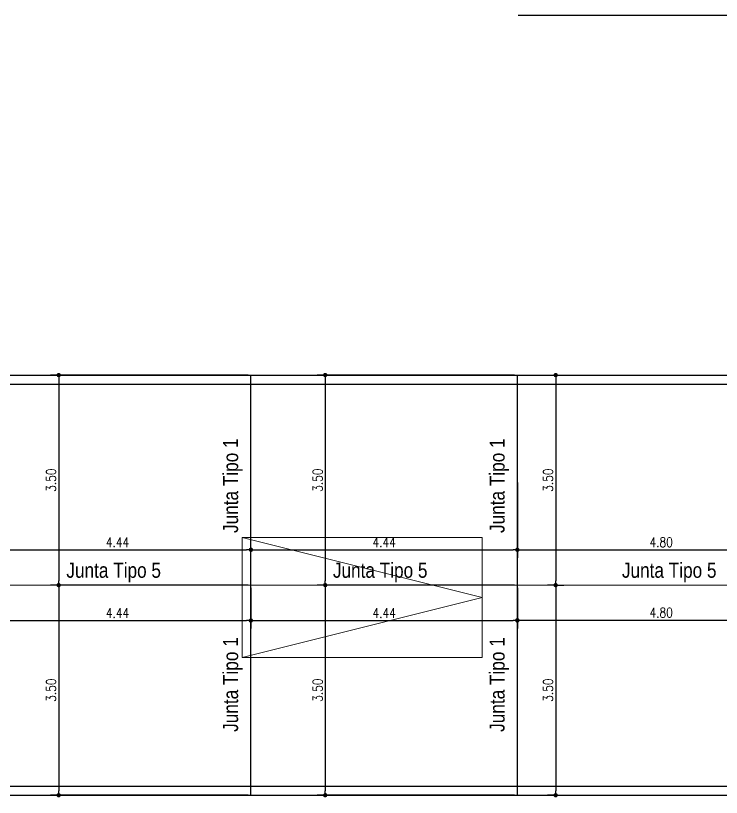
# Model space of a CAD drawing. Header units: millimetres. Extents: x 28448 to 57563, y -116865 to -58388.
# Drawn here: x 28702.22 to 28713.98, y -58461.55 to -58448.52 of the extents above; entities that cross this region are included whole.
import ezdxf

# ---------------------------------------------------------------- set-up
doc = ezdxf.new("R2010")
doc.units = ezdxf.units.MM
doc.header["$PDMODE"] = 35
doc.header["$PDSIZE"] = 0.5
doc.layers.get('DEFPOINTS').update_dxf_attribs({"color": 252, "lineweight": 5})
doc.layers.add('-PA-Nivel Cero', color=251, linetype='Continuous')
doc.layers.add('Proyecto de Pavimento', color=4, linetype='Continuous')
doc.layers.add('-VC-Techos', color=251, linetype='Continuous', lineweight=13)
doc.styles.add('Angosta', font='romans.shx', dxfattribs={"width": 0.8})
doc.styles.add('ARIAL', font='ARIALN.TTF')
doc.dimstyles.new('JC_1@100', dxfattribs={"dimscale": 0.9, "dimtxt": 0.18, "dimasz": 0.08, "dimexe": 0.15, "dimexo": 0.05, "dimgap": 0.05, "dimtad": 1, "dimzin": 1, "dimdsep": 46, "dimtxsty": 'Angosta', "dimblk1": 'DOT', "dimblk2": 'DOT', "dimsah": 1, "dimcen": 0.09, "dimclrd": 2, "dimclre": 1, "dimclrt": 3, "dimaunit": 1, "dimadec": 3, "dimazin": 0, "dimtfac": 1.8, "dimtmove": 2, "dimatfit": 3, "dimldrblk": 'DOT', "dimfxl": 0.15, "dimtolj": 1, "dimtzin": 0, "dimarcsym": 0})

# ---------------------------------------------------------------- blocks, each defined once
blk = doc.blocks.new('A$C425A0BF6')
at = {"layer": '-VC-Techos', "color": 6, "linetype": 'Continuous'}
for p, q in [((0, 4), (2, 4)), ((0, 0), (0, 4)), ((0, 0), (1, 4)), ((1, 4), (2, 0)), ((2, 4), (2, 0)), ((2, 0), (0, 0))]:
    blk.add_line(p, q, dxfattribs=at)
blk = doc.blocks.new('_Dot')
at = {"color": 0, "linetype": 'ByBlock', "lineweight": -2}
blk.add_line((-0.5, 0), (-1, 0), dxfattribs=at)
at = {"color": 0, "linetype": 'ByBlock', "const_width": 0.5}
blk.add_lwpolyline([(-0.25, 0, 1), (0.25, 0, 1)], format="xyb", close=True, dxfattribs=at)
blk = doc.blocks.new('*D220')
at = {"layer": 'DEFPOINTS', "color": 0, "transparency": 16777216}
for p in [(28706.141, -58457.422), (28701.7, -58458.012, -499.792), (28706.141, -58458.011)]:
    blk.add_point(p, dxfattribs=at)
at = {"layer": 'Proyecto de Pavimento', "color": 1, "lineweight": -2, "transparency": 16777216}
for p, q in [((28701.7, -58457.967), (28701.7, -58457.287)), ((28706.141, -58457.966), (28706.141, -58457.287))]:
    blk.add_line(p, q, dxfattribs=at)
at = {"layer": 'Proyecto de Pavimento', "color": 2, "lineweight": -2, "transparency": 16777216}
blk.add_line((28701.772, -58457.422), (28706.069, -58457.422), dxfattribs=at)
at = {"layer": 'Proyecto de Pavimento', "color": 2, "lineweight": -2, "transparency": 16777216, "xscale": 0.072, "yscale": 0.072, "zscale": 0.072, "rotation": 180}
blk.add_blockref('_Dot', (28701.7, -58457.422), dxfattribs=at)
at = {"layer": 'Proyecto de Pavimento', "color": 2, "lineweight": -2, "transparency": 16777216, "xscale": 0.072, "yscale": 0.072, "zscale": 0.072}
blk.add_blockref('_Dot', (28706.141, -58457.422), dxfattribs=at)
at = {"layer": 'Proyecto de Pavimento', "color": 3, "transparency": 16777216, "insert": (28703.92, -58457.296), "char_height": 0.162, "attachment_point": 5, "style": 'Angosta'}
blk.add_mtext('\\A1;4.44', dxfattribs=at)
blk = doc.blocks.new('*D221')
at = {"layer": 'DEFPOINTS', "color": 0, "transparency": 16777216}
for p in [(28706.14, -58454.511), (28702.938, -58458.011), (28706.141, -58458.011)]:
    blk.add_point(p, dxfattribs=at)
at = {"layer": 'Proyecto de Pavimento', "color": 1, "lineweight": -2, "transparency": 16777216}
for p, q in [((28706.095, -58454.511), (28702.803, -58454.511)), ((28706.096, -58458.011), (28702.803, -58458.011))]:
    blk.add_line(p, q, dxfattribs=at)
at = {"layer": 'Proyecto de Pavimento', "color": 2, "lineweight": -2, "transparency": 16777216}
blk.add_line((28702.938, -58454.583), (28702.938, -58457.939), dxfattribs=at)
at = {"layer": 'Proyecto de Pavimento', "color": 2, "lineweight": -2, "transparency": 16777216, "xscale": 0.072, "yscale": 0.072, "zscale": 0.072}
for p, rotation in [((28702.938, -58454.511), 90), ((28702.938, -58458.011), 270)]:
    blk.add_blockref('_Dot', p, dxfattribs=dict(at, rotation=rotation))
at = {"layer": 'Proyecto de Pavimento', "color": 3, "transparency": 16777216, "insert": (28702.812, -58456.261), "char_height": 0.162, "attachment_point": 5, "rotation": 90, "style": 'Angosta'}
blk.add_mtext('\\A1;3.50', dxfattribs=at)
blk = doc.blocks.new('*D222')
at = {"layer": 'DEFPOINTS', "color": 0, "transparency": 16777216}
for p in [(28706.141, -58458.011), (28702.938, -58461.511), (28706.141, -58461.511)]:
    blk.add_point(p, dxfattribs=at)
at = {"layer": 'Proyecto de Pavimento', "color": 1, "lineweight": -2, "transparency": 16777216}
for p, q in [((28706.096, -58458.011), (28702.803, -58458.011)), ((28706.096, -58461.511), (28702.803, -58461.511))]:
    blk.add_line(p, q, dxfattribs=at)
at = {"layer": 'Proyecto de Pavimento', "color": 2, "lineweight": -2, "transparency": 16777216}
blk.add_line((28702.938, -58458.083), (28702.938, -58461.439), dxfattribs=at)
at = {"layer": 'Proyecto de Pavimento', "color": 2, "lineweight": -2, "transparency": 16777216, "xscale": 0.072, "yscale": 0.072, "zscale": 0.072}
for p, rotation in [((28702.938, -58458.011), 90), ((28702.938, -58461.511), 270)]:
    blk.add_blockref('_Dot', p, dxfattribs=dict(at, rotation=rotation))
at = {"layer": 'Proyecto de Pavimento', "color": 3, "transparency": 16777216, "insert": (28702.812, -58459.761), "char_height": 0.162, "attachment_point": 5, "rotation": 90, "style": 'Angosta'}
blk.add_mtext('\\A1;3.50', dxfattribs=at)
blk = doc.blocks.new('*D223')
at = {"layer": 'DEFPOINTS', "color": 0, "transparency": 16777216}
for p in [(28706.141, -58458.011), (28706.141, -58458.601), (28701.699, -58459.662)]:
    blk.add_point(p, dxfattribs=at)
at = {"layer": 'Proyecto de Pavimento', "color": 1, "lineweight": -2, "transparency": 16777216}
for p, q in [((28706.141, -58458.056), (28706.141, -58458.736)), ((28701.699, -58459.617), (28701.699, -58458.466))]:
    blk.add_line(p, q, dxfattribs=at)
at = {"layer": 'Proyecto de Pavimento', "color": 2, "lineweight": -2, "transparency": 16777216}
blk.add_line((28701.771, -58458.601), (28706.069, -58458.601), dxfattribs=at)
at = {"layer": 'Proyecto de Pavimento', "color": 2, "lineweight": -2, "transparency": 16777216, "xscale": 0.072, "yscale": 0.072, "zscale": 0.072, "rotation": 180}
blk.add_blockref('_Dot', (28701.699, -58458.601), dxfattribs=at)
at = {"layer": 'Proyecto de Pavimento', "color": 2, "lineweight": -2, "transparency": 16777216, "xscale": 0.072, "yscale": 0.072, "zscale": 0.072}
blk.add_blockref('_Dot', (28706.141, -58458.601), dxfattribs=at)
at = {"layer": 'Proyecto de Pavimento', "color": 3, "transparency": 16777216, "insert": (28703.92, -58458.475), "char_height": 0.162, "attachment_point": 5, "style": 'Angosta'}
blk.add_mtext('\\A1;4.44', dxfattribs=at)
blk = doc.blocks.new('*D224')
at = {"layer": 'DEFPOINTS', "color": 0, "transparency": 16777216}
for p in [(28710.582, -58457.422), (28706.142, -58458.012, -499.792), (28710.582, -58458.011)]:
    blk.add_point(p, dxfattribs=at)
at = {"layer": 'Proyecto de Pavimento', "color": 1, "lineweight": -2, "transparency": 16777216}
for p, q in [((28706.142, -58457.967), (28706.142, -58457.287)), ((28710.582, -58457.966), (28710.582, -58457.287))]:
    blk.add_line(p, q, dxfattribs=at)
at = {"layer": 'Proyecto de Pavimento', "color": 2, "lineweight": -2, "transparency": 16777216}
blk.add_line((28706.214, -58457.422), (28710.51, -58457.422), dxfattribs=at)
at = {"layer": 'Proyecto de Pavimento', "color": 2, "lineweight": -2, "transparency": 16777216, "xscale": 0.072, "yscale": 0.072, "zscale": 0.072, "rotation": 180}
blk.add_blockref('_Dot', (28706.142, -58457.422), dxfattribs=at)
at = {"layer": 'Proyecto de Pavimento', "color": 2, "lineweight": -2, "transparency": 16777216, "xscale": 0.072, "yscale": 0.072, "zscale": 0.072}
blk.add_blockref('_Dot', (28710.582, -58457.422), dxfattribs=at)
at = {"layer": 'Proyecto de Pavimento', "color": 3, "transparency": 16777216, "insert": (28708.362, -58457.296), "char_height": 0.162, "attachment_point": 5, "style": 'Angosta'}
blk.add_mtext('\\A1;4.44', dxfattribs=at)
blk = doc.blocks.new('*D225')
at = {"layer": 'DEFPOINTS', "color": 0, "transparency": 16777216}
for p in [(28710.582, -58454.511), (28707.38, -58458.011), (28710.582, -58458.011)]:
    blk.add_point(p, dxfattribs=at)
at = {"layer": 'Proyecto de Pavimento', "color": 1, "lineweight": -2, "transparency": 16777216}
for p, q in [((28710.537, -58454.511), (28707.245, -58454.511)), ((28710.537, -58458.011), (28707.245, -58458.011))]:
    blk.add_line(p, q, dxfattribs=at)
at = {"layer": 'Proyecto de Pavimento', "color": 2, "lineweight": -2, "transparency": 16777216}
blk.add_line((28707.38, -58454.583), (28707.38, -58457.939), dxfattribs=at)
at = {"layer": 'Proyecto de Pavimento', "color": 2, "lineweight": -2, "transparency": 16777216, "xscale": 0.072, "yscale": 0.072, "zscale": 0.072}
for p, rotation in [((28707.38, -58454.511), 90), ((28707.38, -58458.011), 270)]:
    blk.add_blockref('_Dot', p, dxfattribs=dict(at, rotation=rotation))
at = {"layer": 'Proyecto de Pavimento', "color": 3, "transparency": 16777216, "insert": (28707.254, -58456.261), "char_height": 0.162, "attachment_point": 5, "rotation": 90, "style": 'Angosta'}
blk.add_mtext('\\A1;3.50', dxfattribs=at)
blk = doc.blocks.new('*D226')
at = {"layer": 'DEFPOINTS', "color": 0, "transparency": 16777216}
for p in [(28710.582, -58458.011), (28707.38, -58461.511), (28710.582, -58461.511)]:
    blk.add_point(p, dxfattribs=at)
at = {"layer": 'Proyecto de Pavimento', "color": 1, "lineweight": -2, "transparency": 16777216}
for p, q in [((28710.537, -58458.011), (28707.245, -58458.011)), ((28710.537, -58461.511), (28707.245, -58461.511))]:
    blk.add_line(p, q, dxfattribs=at)
at = {"layer": 'Proyecto de Pavimento', "color": 2, "lineweight": -2, "transparency": 16777216}
blk.add_line((28707.38, -58458.083), (28707.38, -58461.439), dxfattribs=at)
at = {"layer": 'Proyecto de Pavimento', "color": 2, "lineweight": -2, "transparency": 16777216, "xscale": 0.072, "yscale": 0.072, "zscale": 0.072}
for p, rotation in [((28707.38, -58458.011), 90), ((28707.38, -58461.511), 270)]:
    blk.add_blockref('_Dot', p, dxfattribs=dict(at, rotation=rotation))
at = {"layer": 'Proyecto de Pavimento', "color": 3, "transparency": 16777216, "insert": (28707.254, -58459.761), "char_height": 0.162, "attachment_point": 5, "rotation": 90, "style": 'Angosta'}
blk.add_mtext('\\A1;3.50', dxfattribs=at)
blk = doc.blocks.new('*D227')
at = {"layer": 'DEFPOINTS', "color": 0, "transparency": 16777216}
for p in [(28710.582, -58458.011), (28710.582, -58458.601), (28706.141, -58459.661)]:
    blk.add_point(p, dxfattribs=at)
at = {"layer": 'Proyecto de Pavimento', "color": 1, "lineweight": -2, "transparency": 16777216}
for p, q in [((28710.582, -58458.056), (28710.582, -58458.736)), ((28706.141, -58459.616), (28706.141, -58458.466))]:
    blk.add_line(p, q, dxfattribs=at)
at = {"layer": 'Proyecto de Pavimento', "color": 2, "lineweight": -2, "transparency": 16777216}
blk.add_line((28706.213, -58458.601), (28710.51, -58458.601), dxfattribs=at)
at = {"layer": 'Proyecto de Pavimento', "color": 2, "lineweight": -2, "transparency": 16777216, "xscale": 0.072, "yscale": 0.072, "zscale": 0.072, "rotation": 180}
blk.add_blockref('_Dot', (28706.141, -58458.601), dxfattribs=at)
at = {"layer": 'Proyecto de Pavimento', "color": 2, "lineweight": -2, "transparency": 16777216, "xscale": 0.072, "yscale": 0.072, "zscale": 0.072}
blk.add_blockref('_Dot', (28710.582, -58458.601), dxfattribs=at)
at = {"layer": 'Proyecto de Pavimento', "color": 3, "transparency": 16777216, "insert": (28708.361, -58458.475), "char_height": 0.162, "attachment_point": 5, "style": 'Angosta'}
blk.add_mtext('\\A1;4.44', dxfattribs=at)
blk = doc.blocks.new('*D228')
at = {"layer": 'DEFPOINTS', "color": 0, "transparency": 16777216}
for p in [(28710.582, -58456.258), (28715.379, -58456.258), (28715.379, -58457.422)]:
    blk.add_point(p, dxfattribs=at)
at = {"layer": 'Proyecto de Pavimento', "color": 1, "lineweight": -2, "transparency": 16777216}
for p, q in [((28710.582, -58456.303), (28710.582, -58457.557)), ((28715.379, -58456.303), (28715.379, -58457.557))]:
    blk.add_line(p, q, dxfattribs=at)
at = {"layer": 'Proyecto de Pavimento', "color": 2, "lineweight": -2, "transparency": 16777216}
blk.add_line((28710.654, -58457.422), (28715.307, -58457.422), dxfattribs=at)
at = {"layer": 'Proyecto de Pavimento', "color": 2, "lineweight": -2, "transparency": 16777216, "xscale": 0.072, "yscale": 0.072, "zscale": 0.072, "rotation": 180}
blk.add_blockref('_Dot', (28710.582, -58457.422), dxfattribs=at)
at = {"layer": 'Proyecto de Pavimento', "color": 2, "lineweight": -2, "transparency": 16777216, "xscale": 0.072, "yscale": 0.072, "zscale": 0.072}
blk.add_blockref('_Dot', (28715.379, -58457.422), dxfattribs=at)
at = {"layer": 'Proyecto de Pavimento', "color": 3, "transparency": 16777216, "insert": (28712.981, -58457.296), "char_height": 0.162, "attachment_point": 5, "style": 'Angosta'}
blk.add_mtext('\\A1;4.80', dxfattribs=at)
blk = doc.blocks.new('*D229')
at = {"layer": 'DEFPOINTS', "color": 0, "transparency": 16777216}
for p in [(28710.582, -58458.595), (28715.379, -58458.595), (28715.379, -58459.185)]:
    blk.add_point(p, dxfattribs=at)
at = {"layer": 'Proyecto de Pavimento', "color": 1, "lineweight": -2, "transparency": 16777216}
for p, q in [((28710.582, -58458.55), (28710.582, -58458.46)), ((28715.379, -58459.14), (28715.379, -58458.46))]:
    blk.add_line(p, q, dxfattribs=at)
at = {"layer": 'Proyecto de Pavimento', "color": 2, "lineweight": -2, "transparency": 16777216}
blk.add_line((28710.654, -58458.595), (28715.307, -58458.595), dxfattribs=at)
at = {"layer": 'Proyecto de Pavimento', "color": 2, "lineweight": -2, "transparency": 16777216, "xscale": 0.072, "yscale": 0.072, "zscale": 0.072, "rotation": 180}
blk.add_blockref('_Dot', (28710.582, -58458.595), dxfattribs=at)
at = {"layer": 'Proyecto de Pavimento', "color": 2, "lineweight": -2, "transparency": 16777216, "xscale": 0.072, "yscale": 0.072, "zscale": 0.072}
blk.add_blockref('_Dot', (28715.379, -58458.595), dxfattribs=at)
at = {"layer": 'Proyecto de Pavimento', "color": 3, "transparency": 16777216, "insert": (28712.981, -58458.469), "char_height": 0.162, "attachment_point": 5, "style": 'Angosta'}
blk.add_mtext('\\A1;4.80', dxfattribs=at)
blk = doc.blocks.new('*D230')
at = {"layer": 'DEFPOINTS', "color": 0, "transparency": 16777216}
for p in [(28711.184, -58454.511), (28711.184, -58458.011), (28711.221, -58458.011)]:
    blk.add_point(p, dxfattribs=at)
at = {"layer": 'Proyecto de Pavimento', "color": 2, "lineweight": -2, "transparency": 16777216}
blk.add_line((28711.221, -58454.583), (28711.221, -58457.939), dxfattribs=at)
at = {"layer": 'Proyecto de Pavimento', "color": 1, "lineweight": -2, "transparency": 16777216}
for p, q in [((28711.229, -58454.511), (28711.356, -58454.511)), ((28711.229, -58458.011), (28711.356, -58458.011))]:
    blk.add_line(p, q, dxfattribs=at)
at = {"layer": 'Proyecto de Pavimento', "color": 2, "lineweight": -2, "transparency": 16777216, "xscale": 0.072, "yscale": 0.072, "zscale": 0.072}
for p, rotation in [((28711.221, -58454.511), 90), ((28711.221, -58458.011), 270)]:
    blk.add_blockref('_Dot', p, dxfattribs=dict(at, rotation=rotation))
at = {"layer": 'Proyecto de Pavimento', "color": 3, "transparency": 16777216, "insert": (28711.095, -58456.261), "char_height": 0.162, "attachment_point": 5, "rotation": 90, "style": 'Angosta'}
blk.add_mtext('\\A1;3.50', dxfattribs=at)
blk = doc.blocks.new('*D231')
at = {"layer": 'DEFPOINTS', "color": 0, "transparency": 16777216}
for p in [(28711.239, -58458.011), (28711.221, -58461.511), (28711.239, -58461.511)]:
    blk.add_point(p, dxfattribs=at)
at = {"layer": 'Proyecto de Pavimento', "color": 1, "lineweight": -2, "transparency": 16777216}
for p, q in [((28711.194, -58458.011), (28711.086, -58458.011)), ((28711.194, -58461.511), (28711.086, -58461.511))]:
    blk.add_line(p, q, dxfattribs=at)
at = {"layer": 'Proyecto de Pavimento', "color": 2, "lineweight": -2, "transparency": 16777216}
blk.add_line((28711.221, -58458.083), (28711.221, -58461.439), dxfattribs=at)
at = {"layer": 'Proyecto de Pavimento', "color": 2, "lineweight": -2, "transparency": 16777216, "xscale": 0.072, "yscale": 0.072, "zscale": 0.072}
for p, rotation in [((28711.221, -58458.011), 90), ((28711.221, -58461.511), 270)]:
    blk.add_blockref('_Dot', p, dxfattribs=dict(at, rotation=rotation))
at = {"layer": 'Proyecto de Pavimento', "color": 3, "transparency": 16777216, "insert": (28711.095, -58459.761), "char_height": 0.162, "attachment_point": 5, "rotation": 90, "style": 'Angosta'}
blk.add_mtext('\\A1;3.50', dxfattribs=at)

msp = doc.modelspace()

# ---------------------------------------------------------------- linework, layer by layer
at = {"layer": '-PA-Nivel Cero'}
msp.add_line((28769.2412, -58448.5229), (28710.5953, -58448.5229), dxfattribs=at)
at = {"layer": 'Proyecto de Pavimento'}
for p, q in [((28549.0449, -58454.5155), (28715.0865, -58454.511)), ((28549.2307, -58454.6655), (28714.9376, -58454.661)), ((28549.2307, -58461.3655), (28715.0848, -58461.361)), ((28549.2307, -58461.5155), (28715.0867, -58461.511))]:
    msp.add_line(p, q, dxfattribs=at)
at = {"layer": 'Proyecto de Pavimento', "color": 3}
for points in [[(28706.1406, -58461.5112), (28706.1404, -58454.5112)], [(28710.5824, -58461.5111), (28710.5822, -58454.5111)]]:
    msp.add_lwpolyline(points, dxfattribs=at)
at = {"layer": 'Proyecto de Pavimento', "color": 7}
msp.add_lwpolyline([(28715.0548, -58458.011), (28537.3524, -58458.0159)], dxfattribs=at)
at = {"layer": 'Proyecto de Pavimento'}
msp.add_lwpolyline([(28537.3525, -58461.5158), (28549.0449, -58461.5155), (28715.0242, -58461.511)], dxfattribs=at)

# ---------------------------------------------------------------- block references
at = {"layer": '-VC-Techos', "color": 6, "linetype": 'Continuous', "xscale": -1, "rotation": 270.0015595830221}
for p in [(28705.9947, -58459.2166, -499.7933), (28705.9947, -58459.2166, -499.7917)]:
    msp.add_blockref('A$C425A0BF6', p, dxfattribs=at)

# ---------------------------------------------------------------- texts
at = {"layer": 'Proyecto de Pavimento', "color": 0, "style": 'ARIAL'}
for p in [(28705.9282, -58457.1425), (28710.37, -58457.1424), (28705.9282, -58460.4557), (28710.37, -58460.4556)]:
    msp.add_text('Junta Tipo 1', height=0.25, rotation=90, dxfattribs=at).set_placement(p)
for p in [(28703.0664, -58457.8889), (28707.5081, -58457.8888), (28712.3249, -58457.8887)]:
    msp.add_text('Junta Tipo 5', height=0.25, dxfattribs=at).set_placement(p)

# ---------------------------------------------------------------- dimensions: what is measured, and where the dimension line sits
at = {"layer": 'Proyecto de Pavimento'}
for base, p1, p2, picture, middle in [((28702.9383, -58458.0113), (28706.1404, -58454.5112), (28706.1405, -58458.0113), '*D221', (28702.8123, -58456.2613)), ((28707.3801, -58458.0112), (28710.5822, -58454.5111), (28710.5823, -58458.0112), '*D225', (28707.2541, -58456.2612)), ((28711.2209, -58458.0111), (28711.1841, -58454.5111), (28711.1842, -58458.0111), '*D230', (28711.0949, -58456.2611)), ((28702.9383, -58461.5112), (28706.1405, -58458.0113), (28706.1406, -58461.5112), '*D222', (28702.8123, -58459.7613)), ((28707.3801, -58461.5111), (28710.5823, -58458.0112), (28710.5824, -58461.5111), '*D226', (28707.2541, -58459.7612)), ((28711.2209, -58461.5111), (28711.2389, -58458.0111), (28711.239, -58461.5111), '*D231', (28711.0949, -58459.7611))]:
    dim = msp.add_linear_dim(base=base, p1=p1, p2=p2, angle=90, dimstyle='JC_1@100', dxfattribs=at)
    dim.commit()
    dim.dimension.update_dxf_attribs({"geometry": picture, "text_midpoint": middle})
for base, p1, p2, picture, middle in [((28715.3791, -58457.422), (28710.5823, -58456.2579), (28715.3791, -58456.2579), '*D228', (28712.9807, -58457.296)), ((28706.1405, -58457.4221), (28701.7004, -58458.0117, -499.7917), (28706.1405, -58458.0113), '*D220', (28703.9205, -58457.2961)), ((28710.5823, -58457.422), (28706.1422, -58458.0115, -499.7917), (28710.5823, -58458.0112), '*D224', (28708.3622, -58457.296)), ((28706.1405, -58458.601), (28701.6988, -58459.6615), (28706.1405, -58458.0112), '*D223', (28703.9196, -58458.475)), ((28710.5823, -58458.6009), (28706.1406, -58459.6614), (28710.5823, -58458.0111), '*D227', (28708.3614, -58458.4749)), ((28715.3791, -58458.5953), (28710.5823, -58458.5953), (28715.3791, -58459.1848), '*D229', (28712.9807, -58458.4693))]:
    dim = msp.add_linear_dim(base=base, p1=p1, p2=p2, dimstyle='JC_1@100', dxfattribs=at)
    dim.commit()
    dim.dimension.update_dxf_attribs({"geometry": picture, "text_midpoint": middle})

doc.saveas('drawing.dxf')
